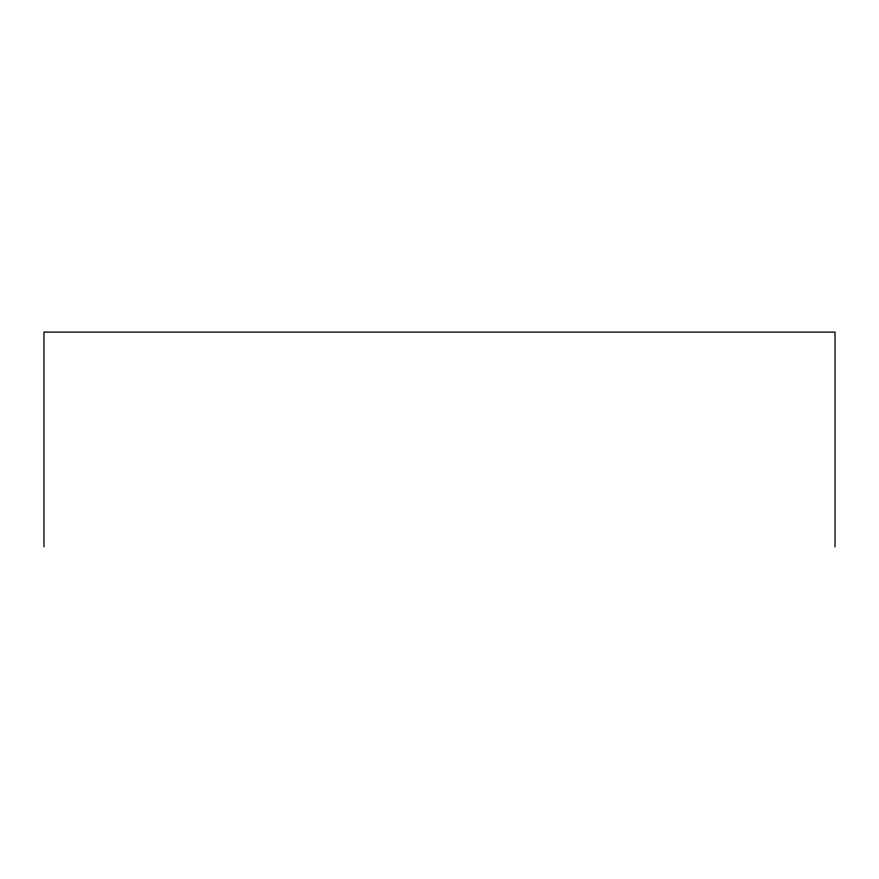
<?xml version="1.0" encoding="UTF-8"?>
<svg xmlns="http://www.w3.org/2000/svg" width="879" height="879" viewBox="0 0 879 879"><rect width="100%" height="100%" fill="white"/><g stroke="black" fill="none" stroke-linecap="round" stroke-linejoin="round"><path stroke-width="1.32" d="M835.05 546.892L835.05 332.108L43.95 332.108L43.95 546.892"/></g></svg>
